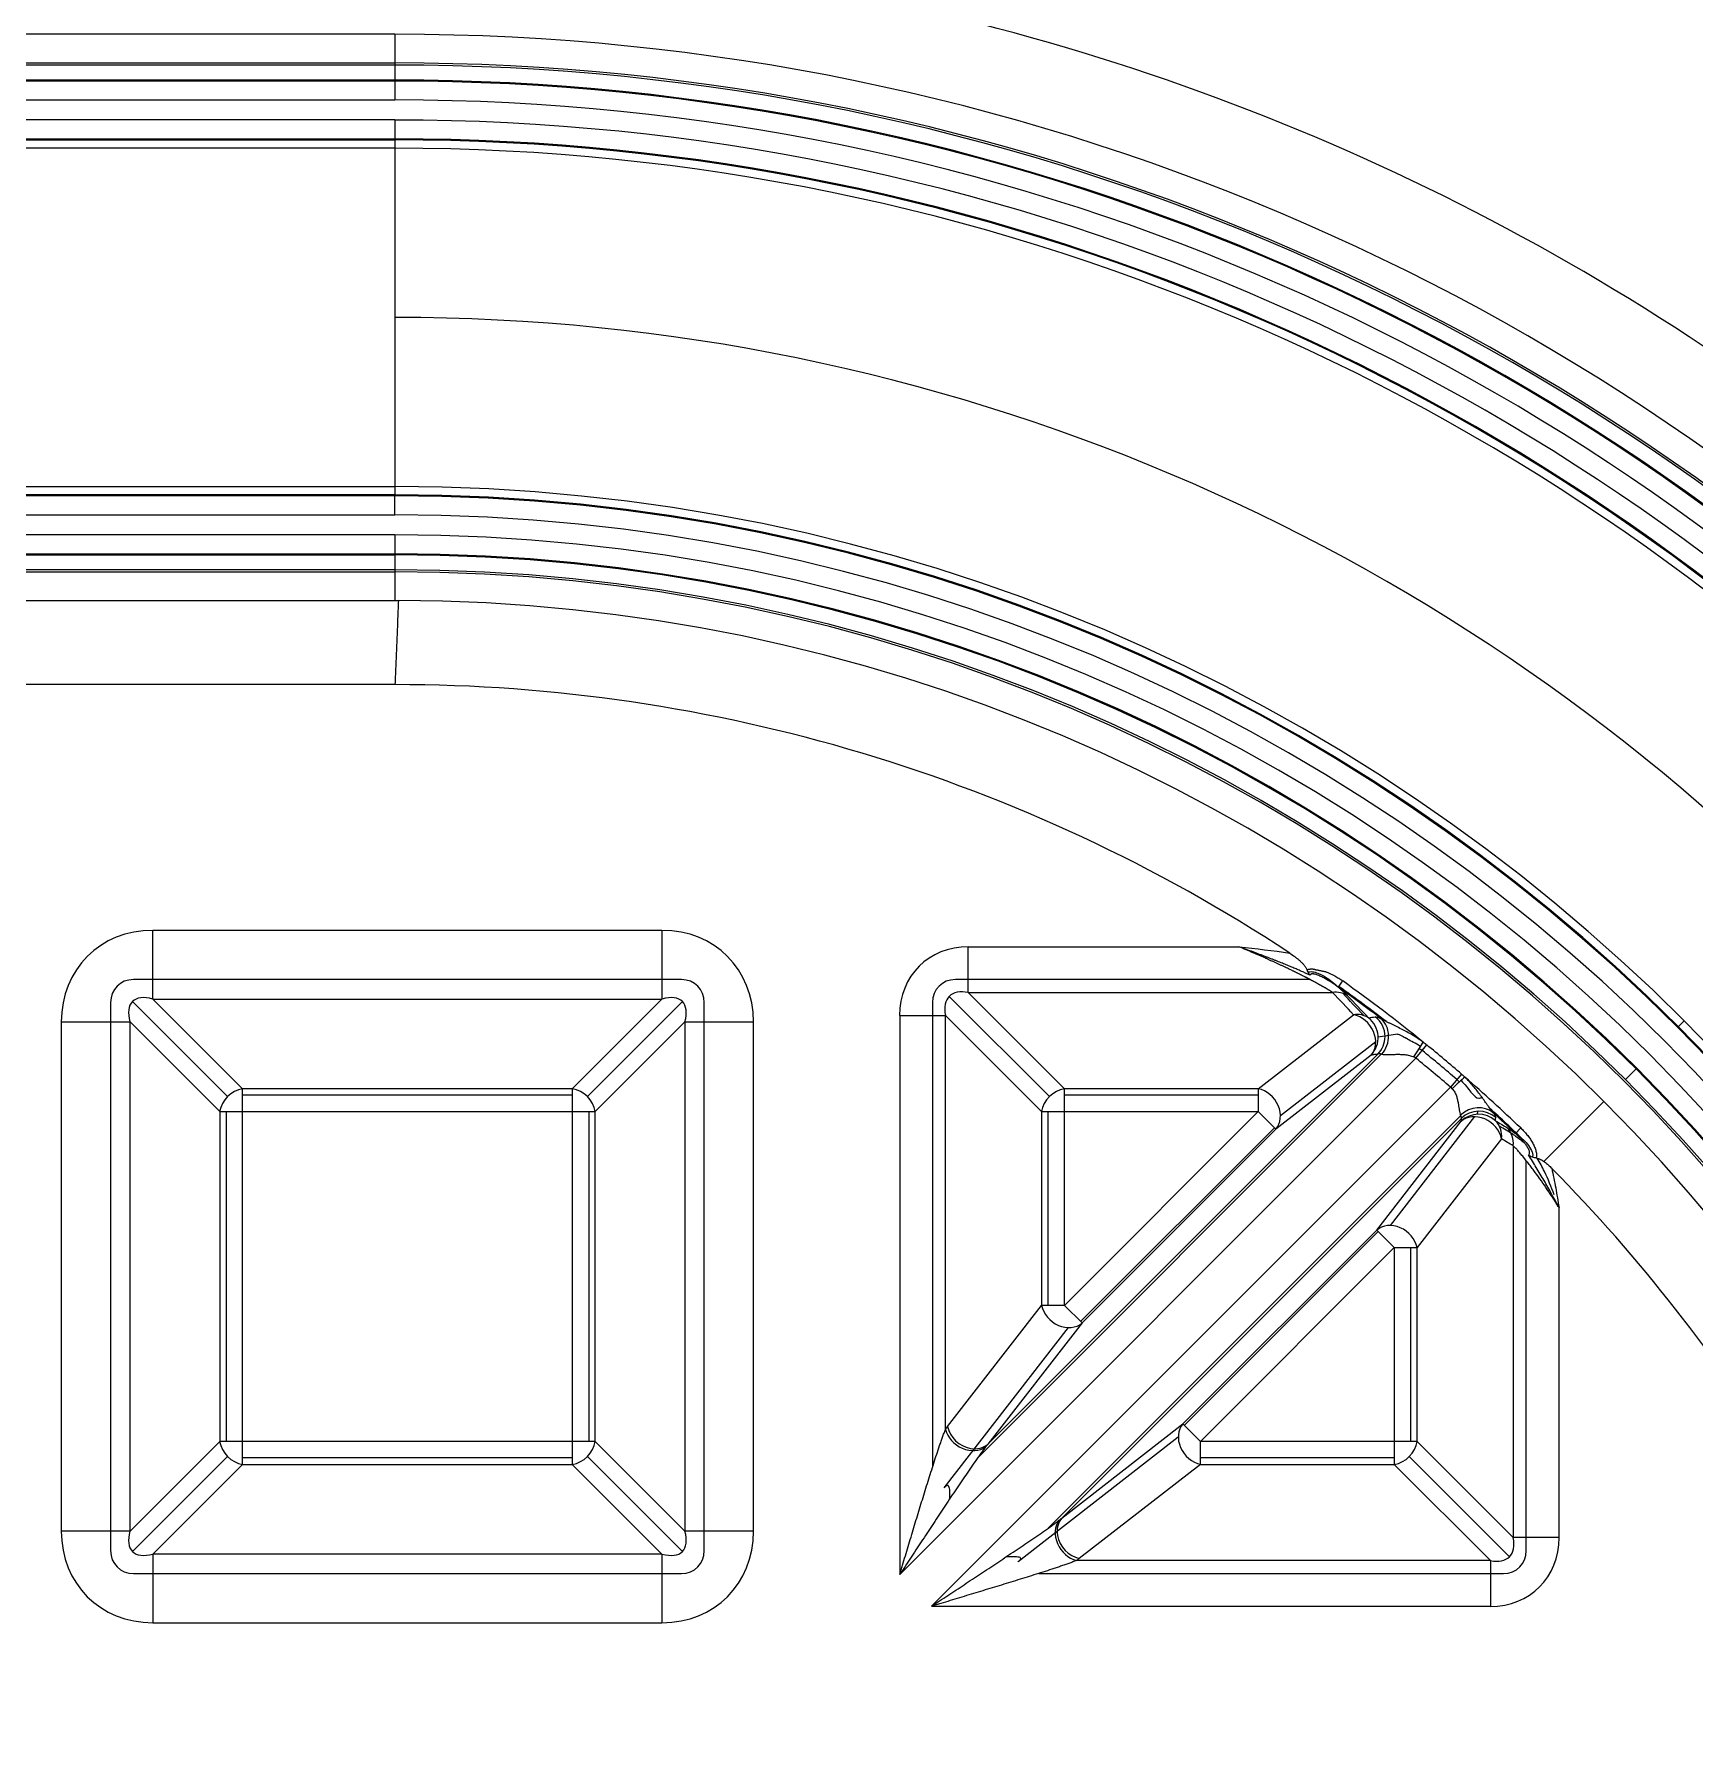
# Model space of a CAD drawing. Header units: millimetres. Extents: x 473 to 1051, y 289 to 609.
# Drawn here: x 640.22 to 673.76, y 474.62 to 509.2 of the extents above; entities that cross this region are included whole.
import ezdxf

# ---------------------------------------------------------------- set-up
doc = ezdxf.new("R2010")
doc.units = ezdxf.units.MM
doc.layers.add('core', color=7, linetype='Continuous', lineweight=20)

msp = doc.modelspace()

# ---------------------------------------------------------------- linework, layer by layer
at = {"layer": 'core', "lineweight": 13}
for p, q in [((647.506, 509.2), (619.338, 509.2)), ((619.338, 508.622), (647.506, 508.622)), ((619.338, 508.58), (647.506, 508.58)), ((647.506, 508.275), (619.338, 508.275)), ((647.506, 508.58), (647.506, 508.275)), ((647.506, 508.275), (647.506, 507.873)), ((647.506, 508.255), (619.338, 508.255)), ((619.338, 507.873), (647.506, 507.873)), ((647.506, 507.47), (619.338, 507.47)), ((647.506, 507.47), (647.506, 507.068)), ((619.338, 507.088), (647.506, 507.088)), ((619.338, 507.068), (647.506, 507.068)), ((647.506, 506.899), (619.338, 506.899)), ((647.506, 507.068), (647.506, 506.899)), ((647.506, 506.899), (647.506, 500.068)), ((619.338, 500.068), (647.506, 500.068)), ((647.506, 500.068), (647.506, 499.899)), ((647.506, 499.899), (619.338, 499.899)), ((647.506, 499.879), (619.338, 499.879)), ((647.506, 499.497), (647.506, 499.899)), ((619.338, 499.497), (647.506, 499.497)), ((647.506, 499.094), (619.338, 499.094)), ((647.506, 499.094), (647.506, 498.692)), ((619.338, 498.712), (647.506, 498.712)), ((619.338, 498.692), (647.506, 498.692)), ((647.506, 498.692), (647.506, 498.387)), ((647.506, 498.387), (619.338, 498.387)), ((619.338, 498.345), (647.506, 498.345)), ((619.338, 497.767), (647.506, 497.767)), ((652.898, 491.107), (642.617, 491.107)), ((642.617, 489.721), (642.617, 491.107)), ((652.898, 491.107), (652.898, 489.721)), ((659.085, 489.852), (659.085, 490.776)), ((659.085, 490.776), (664.551, 490.776)), ((653.291, 490.113), (642.224, 490.113)), ((665.988, 490.113), (658.823, 490.113)), ((641.762, 489.651), (641.762, 478.585)), ((644.124, 487.752), (642.205, 489.67)), ((642.617, 489.721), (652.898, 489.721)), ((642.617, 489.721), (644.428, 487.91)), ((651.087, 487.91), (652.898, 489.721)), ((651.391, 487.752), (653.31, 489.67)), ((653.753, 478.585), (653.753, 489.651)), ((658.361, 489.651), (658.361, 480.267)), ((660.723, 487.752), (658.7, 489.774)), ((659.085, 489.852), (666.443, 489.852)), ((659.085, 489.852), (661.027, 487.91)), ((640.768, 489.259), (640.768, 478.977)), ((640.768, 489.259), (642.155, 489.259)), ((642.155, 478.977), (642.155, 489.259)), ((643.966, 487.448), (642.155, 489.259)), ((653.36, 489.259), (651.549, 487.448)), ((653.36, 489.259), (654.747, 489.259)), ((653.36, 489.259), (653.36, 478.977)), ((654.747, 478.977), (654.747, 489.259)), ((657.699, 489.389), (658.623, 489.389)), ((657.699, 489.389), (657.699, 478.1)), ((658.623, 481.028), (658.623, 489.389)), ((660.565, 487.448), (658.623, 489.389)), ((664.94, 487.91), (666.864, 489.404)), ((673.426, 489.163), (673.545, 489.282)), ((667.753, 489.009), (667.362, 488.952)), ((667.425, 488.609), (659.274, 480.458)), ((667.356, 488.608), (659.481, 480.733)), ((667.219, 488.588), (665.294, 487.093)), ((667.313, 488.858), (665.388, 487.364)), ((668.125, 488.527), (668.344, 488.795)), ((668.125, 488.527), (657.699, 478.1)), ((672.572, 488.309), (672.356, 488.094)), ((651.087, 487.91), (644.428, 487.91)), ((644.428, 487.448), (644.428, 487.91)), ((651.087, 487.91), (651.087, 487.448)), ((658.339, 477.46), (668.822, 487.943)), ((664.94, 487.91), (661.027, 487.91)), ((661.027, 487.448), (661.027, 487.91)), ((664.94, 487.91), (664.94, 487.448)), ((669.048, 488.205), (668.822, 487.943)), ((651.087, 487.779), (644.428, 487.779)), ((664.94, 487.779), (661.027, 487.779)), ((671.918, 487.655), (670.705, 486.443)), ((643.966, 487.448), (644.428, 487.448)), ((643.966, 487.448), (643.966, 480.788)), ((644.097, 487.448), (644.097, 480.788)), ((644.428, 487.448), (651.087, 487.448)), ((644.428, 480.788), (644.428, 487.448)), ((651.087, 487.448), (651.549, 487.448)), ((651.087, 487.448), (651.087, 480.788)), ((651.419, 487.448), (651.419, 480.788)), ((651.549, 480.788), (651.549, 487.448)), ((660.565, 487.448), (660.565, 483.535)), ((660.565, 487.448), (661.027, 487.448)), ((660.696, 483.535), (660.696, 487.448)), ((660.697, 479.035), (669.031, 487.37)), ((660.972, 479.242), (669.042, 487.312)), ((661.027, 487.448), (664.94, 487.448)), ((661.027, 483.535), (661.027, 487.448)), ((661.027, 483.535), (664.94, 487.448)), ((664.94, 487.448), (665.294, 487.093)), ((667.332, 485.055), (669.037, 487.252)), ((669.308, 487.346), (667.602, 485.149)), ((669.366, 487.456), (669.361, 487.395)), ((661.353, 483.209), (665.266, 487.122)), ((661.381, 483.181), (665.294, 487.093)), ((669.854, 486.897), (668.148, 484.701)), ((670.241, 487.118), (670.134, 487.007)), ((670.09, 486.756), (670.09, 478.846)), ((670.352, 478.585), (670.352, 486.459)), ((671.015, 478.846), (671.015, 485.509)), ((667.332, 485.055), (663.419, 481.143)), ((667.36, 485.027), (663.448, 481.114)), ((667.332, 485.055), (667.686, 484.701)), ((667.686, 484.701), (663.774, 480.788)), ((667.686, 484.701), (667.686, 480.788)), ((667.686, 484.701), (668.148, 484.701)), ((668.018, 484.701), (668.018, 480.788)), ((668.148, 480.788), (668.148, 484.701)), ((658.665, 481.088), (660.565, 483.535)), ((661.027, 483.535), (660.565, 483.535)), ((661.381, 483.181), (661.027, 483.535)), ((658.599, 479.852), (661.111, 483.087)), ((661.381, 483.181), (659.481, 480.733)), ((660.972, 479.242), (663.419, 481.143)), ((663.774, 480.788), (663.419, 481.143)), ((642.155, 478.977), (643.966, 480.788)), ((644.428, 480.788), (643.966, 480.788)), ((651.087, 480.788), (644.428, 480.788)), ((644.428, 480.326), (644.428, 480.788)), ((651.087, 480.788), (651.087, 480.326)), ((651.549, 480.788), (651.087, 480.788)), ((651.549, 480.788), (653.36, 478.977)), ((663.325, 480.872), (660.091, 478.361)), ((667.686, 480.788), (663.774, 480.788)), ((663.774, 480.326), (663.774, 480.788)), ((667.686, 480.788), (667.686, 480.326)), ((668.148, 480.788), (667.686, 480.788)), ((668.148, 480.788), (670.09, 478.846)), ((644.124, 480.484), (642.205, 478.566)), ((644.428, 480.326), (642.617, 478.515)), ((651.087, 480.457), (644.428, 480.457)), ((644.428, 480.326), (651.087, 480.326)), ((652.898, 478.515), (651.087, 480.326)), ((651.391, 480.484), (653.31, 478.566)), ((663.774, 480.326), (661.326, 478.426)), ((667.686, 480.457), (663.774, 480.457)), ((663.774, 480.326), (667.686, 480.326)), ((669.628, 478.384), (667.686, 480.326)), ((667.99, 480.484), (670.013, 478.462)), ((642.155, 478.977), (640.768, 478.977)), ((654.747, 478.977), (653.36, 478.977)), ((671.015, 478.846), (670.09, 478.846)), ((642.617, 478.515), (642.617, 477.129)), ((652.898, 478.515), (642.617, 478.515)), ((652.898, 478.515), (652.898, 477.129)), ((669.628, 478.384), (661.266, 478.384)), ((669.628, 478.384), (669.628, 477.46)), ((642.224, 478.123), (653.291, 478.123)), ((660.506, 478.123), (669.89, 478.123)), ((658.339, 477.46), (669.628, 477.46)), ((642.617, 477.129), (652.898, 477.129))]:
    msp.add_line(p, q, dxfattribs=at)
at = {"layer": 'core', "lineweight": 18}
msp.add_line((647.506, 496.069), (636.639, 496.069), dxfattribs=at)
for centre, radius, start, end in [((633.422, 459.219), 100.547, 306.63636, 233.36541), ((633.422, 459.219), 99.038, 307.10125, 78.9399), ((633.422, 459.219), 98.958, 307.11669, 78.9275), ((633.422, 453.183), 81.732, 15.12421, 74.87579), ((647.506, 463.243), 47.654, 55.0062, 82.5378), ((647.506, 463.243), 43.824, 0, 90), ((647.506, 463.243), 35.448, 360, 90), ((647.506, 463.243), 32.826, 56.601, 89.9996), ((647.506, 463.243), 32.826, 18.2428, 44.6262)]:
    msp.add_arc(centre, radius, start, end, dxfattribs=at)
at = {"layer": 'core', "lineweight": 13}
for centre, radius, start, end in [((633.422, 459.219), 100.107, 306.80958, 233.19042), ((633.422, 459.219), 99.239, 307.05866, 79.0173), ((633.422, 459.219), 99.048, 307.09926, 78.94197), ((633.422, 453.183), 82.176, 15.12421, 68.56259), ((647.506, 463.243), 45.957, 0, 90), ((647.506, 463.243), 45.378, 360, 90), ((647.506, 463.243), 45.336, 360, 90), ((647.506, 463.243), 45.032, 0, 90), ((647.506, 463.243), 45.012, 0, 90), ((647.506, 463.243), 44.63, 0, 90), ((647.506, 463.243), 44.226, 0, 90), ((647.506, 463.243), 43.844, 0, 90), ((647.506, 463.243), 43.656, 0, 90), ((647.506, 463.243), 40.24, 0, 90), ((647.506, 463.243), 36.824, 360, 90), ((647.506, 463.243), 36.656, 0, 90), ((647.506, 463.243), 36.636, 0, 90), ((647.506, 463.243), 36.254, 0, 90), ((647.506, 463.243), 35.85, 0, 90), ((647.506, 463.243), 35.468, 0, 90), ((647.506, 463.243), 35.144, 360, 90), ((647.506, 463.243), 35.102, 360, 90), ((647.506, 463.243), 34.523, 360, 89.8839), ((647.506, 463.243), 32.814, 52.6402, 54.5032), ((647.506, 463.243), 32.833, 52.4225, 54.5061), ((647.506, 463.243), 32.968, 50.9601, 54.5093), ((647.506, 463.243), 32.826, 49.2054, 50.8023), ((647.506, 463.243), 32.971, 49.2054, 50.8023), ((647.506, 463.243), 32.625, 49.2054, 50.8023), ((647.506, 463.243), 32.968, 46.4017, 49.0492), ((647.506, 463.243), 32.833, 46.0503, 47.6773), ((647.506, 463.243), 32.814, 46.4017, 47.4737)]:
    msp.add_arc(centre, radius, start, end, dxfattribs=at)
for centre, major_axis, ratio, start_param, end_param in [((642.958, 488.917), (-1.665, 1.665), 0.854588, 5.576034, 6.990337), ((652.557, 488.917), (-1.665, -1.665), 0.854588, 2.434441, 3.848744), ((659.341, 489.134), (1.249, -1.249), 0.854588, 2.434441, 3.848744), ((642.31, 489.566), (-0.416, 0.416), 0.854588, 5.576034, 6.990337), ((653.205, 489.566), (-0.416, -0.416), 0.854588, 2.434441, 3.848744), ((658.909, 489.566), (0.416, -0.416), 0.854588, 2.434441, 3.848744), ((642.958, 488.917), (-0.753, 0.753), 0.472398, 5.576034, 6.990337), ((652.557, 488.917), (0.753, 0.753), 0.472398, 5.576034, 6.990337), ((659.341, 489.134), (-0.641, 0.641), 0.555158, 5.576034, 6.990337), ((647.506, 470.441), (0, 27.535), 0.969623, 5.472067, 5.494721), ((647.506, 470.076), (0, 27.931), 0.969623, 5.475815, 5.498365), ((666.864, 488.942), (0.37, 0.341), 0.86347, 0.208746, 0.898963), ((666.864, 488.942), (-0.308, 0.397), 0.818985, 3.294071, 5.524455), ((666.864, 488.942), (0.075, -0.497), 0.989331, 0.641303, 2.341404), ((667.002, 488.963), (-0.074, 0.498), 0.989367, 4.565978, 5.481266), ((667.114, 488.927), (0.216, 0.454), 0.891248, 4.405713, 6.05061), ((667.002, 488.963), (-0.074, 0.498), 0.989367, 3.78415, 4.565978), ((668.053, 488.581), (0.283, 0.416), 0.079, 4.697391, 5.468297), ((644.428, 487.448), (0.356, 0.356), 0.854588, 0.863645, 2.277948), ((651.087, 487.448), (0.356, -0.356), 0.854588, 0.863645, 2.277948), ((661.027, 487.448), (0.356, 0.356), 0.854588, 0.863645, 2.277948), ((664.94, 487.448), (-0.308, 0.397), 0.818985, 3.294071, 5.524455), ((668.886, 487.882), (0.361, 0.351), 0.080394, 0.815007, 1.571956), ((669.348, 487.057), (0.412, 0.289), 0.899097, 0.241116, 1.727915), ((669.392, 486.897), (-0.502, 0.038), 0.991113, 4.045541, 5.568766), ((669.392, 486.897), (-0.397, 0.308), 0.818985, 3.900323, 6.130707), ((669.396, 486.958), (0.502, -0.038), 0.991122, 0.904639, 2.426702), ((669.392, 486.897), (-0.256, -0.433), 0.894665, 2.057871, 2.905422), ((654.594, 463.243), (-28.978, 0), 0.969622, 4.148221, 4.159699), ((654.959, 463.243), (28.583, 0.003), 0.969626, 1.012839, 1.022561), ((669.628, 486.756), (-0.26, -0.43), 0.893636, 2.066442, 2.906523), ((667.686, 484.701), (0.397, -0.308), 0.818985, 0.758731, 2.989114), ((661.027, 483.535), (-0.397, 0.308), 0.818985, 0.758731, 2.989114), ((658.706, 479.57), (0.15, 1.635), 0.276021, 0.4075, 0.495842), ((659.085, 481.028), (0.425, -0.269), 0.779001, 3.822655, 6.000818), ((659.127, 481.088), (0.397, -0.308), 0.818985, 3.900323, 5.278776), ((663.774, 480.788), (-0.308, 0.397), 0.818985, 0.152478, 2.382862), ((644.428, 480.788), (-0.356, 0.356), 0.854588, 0.863645, 2.277948), ((651.087, 480.788), (-0.356, -0.356), 0.854588, 0.863645, 2.277948), ((659.127, 481.088), (0.397, -0.308), 0.818985, 5.278776, 6.130707), ((659.168, 479.57), (0.53, 1.295), 0.207415, 0.546532, 0.634874), ((667.686, 480.788), (-0.356, -0.356), 0.854588, 0.863645, 2.277948), ((658.621, 479.023), (0.082, 0.892), 0.276021, 0.336769, 0.402536), ((661.326, 478.888), (0.308, -0.397), 0.818985, 3.294071, 4.146002), ((659.809, 478.929), (1.295, 0.53), 0.207415, 5.648311, 5.736653), ((642.958, 479.319), (-1.665, -1.665), 0.854588, 5.576034, 6.990337), ((642.958, 479.319), (0.753, 0.753), 0.472398, 2.434441, 3.848744), ((652.557, 479.319), (-1.665, 1.665), 0.854588, 2.434441, 3.848744), ((652.557, 479.319), (-0.753, 0.753), 0.472398, 2.434441, 3.848744), ((661.266, 478.846), (0.269, -0.425), 0.779001, 3.42396, 5.602123), ((661.326, 478.888), (0.308, -0.397), 0.818985, 4.146002, 5.524455), ((642.31, 478.67), (-0.416, -0.416), 0.854588, 5.576034, 6.990337), ((653.205, 478.67), (-0.416, 0.416), 0.854588, 2.434441, 3.848744), ((669.372, 479.102), (-1.249, 1.249), 0.854588, 2.434441, 3.848744), ((669.372, 479.102), (-0.641, 0.641), 0.555158, 2.434441, 3.848744), ((669.804, 478.67), (-0.416, 0.416), 0.854588, 2.434441, 3.848744), ((659.261, 478.382), (0.892, 0.082), 0.276021, 5.88065, 5.943069), ((659.809, 478.467), (1.635, 0.15), 0.276021, 5.787343, 5.875685)]:
    msp.add_ellipse(centre, major_axis=major_axis, ratio=ratio, start_param=start_param, end_param=end_param, dxfattribs=at)
at = {"layer": 'core', "lineweight": 18}
for points in [[(666.379, 531.908), (672.596, 529.29), (684.401, 522.567), (699.227, 508.585), (710.332, 491.5), (714.84, 478.684), (716.305, 472.101)], [(664.551, 490.775), (664.894, 490.736), (665.234, 490.7), (665.576, 490.648)]]:
    msp.add_open_spline(points, degree=3, dxfattribs=at)
at = {"layer": 'core', "lineweight": 13}
for points, knots in [([(715.873, 472.008), (715.468, 473.826), (715.014, 475.585), (714.024, 478.984), (713.488, 480.623), (712.354, 483.78), (711.756, 485.299), (710.825, 487.486), (710.508, 488.2), (710.027, 489.248), (709.785, 489.767), (709.499, 490.362), (709.356, 490.657), (709.284, 490.804), (709.248, 490.878), (709.23, 490.914), (709.221, 490.933), (709.216, 490.942), (709.214, 490.947), (709.213, 490.949), (709.212, 490.95), (709.212, 490.95), (709.212, 490.951), (709.212, 490.951), (708.427, 492.547), (707.602, 494.095), (705.886, 497.095), (704.995, 498.546), (703.156, 501.352), (702.209, 502.707), (700.754, 504.666), (700.264, 505.307), (699.52, 506.251), (699.147, 506.718), (698.708, 507.255), (698.488, 507.522), (698.377, 507.655), (698.322, 507.721), (698.295, 507.754), (698.281, 507.771), (698.274, 507.779), (698.27, 507.783), (698.269, 507.785), (698.268, 507.786), (698.267, 507.787), (698.267, 507.787), (697.128, 509.152), (695.954, 510.471), (693.543, 513.016), (692.307, 514.242), (689.781, 516.599), (688.49, 517.73), (685.864, 519.897), (684.527, 520.933), (681.816, 522.909), (680.441, 523.849), (677.66, 525.634), (676.254, 526.479), (673.417, 528.075), (671.987, 528.826), (669.109, 530.234), (667.661, 530.892), (666.208, 531.504)], [0, 0, 0, 0, 0.0625, 0.0625, 0.125, 0.125, 0.1875, 0.1875, 0.21875, 0.21875, 0.234375, 0.242188, 0.246094, 0.248047, 0.249023, 0.249512, 0.249756, 0.249878, 0.249939, 0.249969, 0.249985, 0.249992, 0.249992, 0.25, 0.25, 0.3125, 0.3125, 0.375, 0.375, 0.4375, 0.4375, 0.46875, 0.46875, 0.484375, 0.492188, 0.496094, 0.498047, 0.499023, 0.499512, 0.499756, 0.499878, 0.499939, 0.499969, 0.499985, 0.499985, 0.5, 0.5, 0.5625, 0.5625, 0.625, 0.625, 0.6875, 0.6875, 0.75, 0.75, 0.8125, 0.8125, 0.875, 0.875, 0.9375, 0.9375, 1, 1, 1, 1]), ([(647.506, 509.2), (647.506, 509.109), (647.506, 509.025), (647.506, 508.878), (647.506, 508.814), (647.506, 508.708), (647.506, 508.666), (647.506, 508.605), (647.506, 508.586), (647.506, 508.58)], [0, 0, 0, 0, 0.25, 0.25, 0.5, 0.5, 0.75, 0.75, 1, 1, 1, 1]), ([(647.506, 498.387), (647.506, 498.38), (647.506, 498.362), (647.506, 498.301), (647.506, 498.259), (647.506, 498.153), (647.506, 498.089), (647.506, 497.942), (647.506, 497.858), (647.506, 497.767)], [0, 0, 0, 0, 0.25, 0.25, 0.5, 0.5, 0.75, 0.75, 1, 1, 1, 1]), ([(647.576, 497.767), (647.57, 497.625), (647.558, 497.342), (647.541, 496.917), (647.523, 496.493), (647.512, 496.21), (647.506, 496.069)], [0, 0, 0, 0, 0.250958, 0.5, 0.750968, 1, 1, 1, 1]), ([(665.946, 490.258), (665.957, 490.265), (665.969, 490.27), (666.015, 490.278), (666.052, 490.272), (666.159, 490.241), (666.229, 490.205), (666.391, 490.107), (666.48, 490.038), (666.56, 489.961)], [0, 0, 0, 0, 0.068218, 0.068218, 0.226069, 0.226069, 0.541773, 0.541773, 1, 1, 1, 1]), ([(666.56, 489.958), (666.538, 489.975), (666.516, 489.991), (666.471, 490.022), (666.448, 490.038), (666.379, 490.083), (666.331, 490.112), (666.257, 490.152), (666.231, 490.165), (666.193, 490.183), (666.18, 490.188), (666.153, 490.199), (666.14, 490.205), (666.113, 490.214), (666.1, 490.218), (666.08, 490.223), (666.073, 490.225), (666.059, 490.227), (666.052, 490.228), (666.039, 490.229), (666.032, 490.229), (666.023, 490.228), (666.019, 490.227), (666.014, 490.226), (666.011, 490.225), (666.006, 490.223), (666.003, 490.221), (665.999, 490.218), (665.997, 490.216), (665.994, 490.213), (665.992, 490.21), (665.99, 490.206), (665.989, 490.204), (665.988, 490.202)], [0, 0, 0, 0, 0.125, 0.125, 0.25, 0.25, 0.5, 0.5, 0.625, 0.625, 0.6875, 0.6875, 0.75, 0.75, 0.8125, 0.8125, 0.84375, 0.84375, 0.875, 0.875, 0.90625, 0.90625, 0.921875, 0.921875, 0.9375, 0.9375, 0.953125, 0.953125, 0.96875, 0.96875, 0.984375, 0.984375, 1, 1, 1, 1]), ([(666.315, 490.27), (666.373, 490.246), (666.43, 490.218), (666.512, 490.172), (666.539, 490.156), (666.593, 490.122), (666.62, 490.104), (666.646, 490.086)], [0, 0, 0, 0, 0.5, 0.5, 0.75, 0.75, 1, 1, 1, 1]), ([(666.736, 489.795), (666.695, 489.821), (666.648, 489.839), (666.549, 489.859), (666.496, 489.86), (666.443, 489.852)], [0, 0, 0, 0, 0.5, 0.5, 1, 1, 1, 1]), ([(667.304, 489.361), (667.314, 489.363), (667.328, 489.36), (667.367, 489.348), (667.39, 489.338), (667.418, 489.325)], [0, 0, 0, 0, 0.5, 0.5, 1, 1, 1, 1]), ([(668.271, 488.85), (668.236, 488.876), (668.2, 488.901), (668.128, 488.948), (668.091, 488.971), (668.017, 489.015), (667.98, 489.036), (667.905, 489.077), (667.867, 489.096), (667.793, 489.134), (667.755, 489.153), (667.682, 489.189), (667.646, 489.207), (667.593, 489.233), (667.575, 489.241), (667.541, 489.258), (667.524, 489.267), (667.492, 489.284), (667.476, 489.292), (667.446, 489.309), (667.431, 489.317), (667.418, 489.325)], [0, 0, 0, 0, 0.125, 0.125, 0.25, 0.25, 0.375, 0.375, 0.5, 0.5, 0.625, 0.625, 0.75, 0.75, 0.8125, 0.8125, 0.875, 0.875, 0.9375, 0.9375, 1, 1, 1, 1]), ([(667.753, 489.009), (667.762, 489.017), (667.797, 489.005), (667.875, 488.961), (667.9, 488.946), (667.928, 488.929)], [0, 0, 0, 0, 0.720246, 0.720246, 1, 1, 1, 1]), ([(668.216, 488.759), (668.202, 488.768), (668.188, 488.778), (668.085, 488.843), (667.994, 488.886), (667.928, 488.929)], [0, 0, 0, 0, 0.137406, 0.137406, 1, 1, 1, 1]), ([(667.356, 488.608), (667.333, 488.605), (667.31, 488.602), (667.265, 488.595), (667.242, 488.591), (667.219, 488.588)], [0, 0, 0, 0, 0.5, 0.5, 1, 1, 1, 1]), ([(667.435, 488.607), (667.417, 488.611), (667.401, 488.613), (667.375, 488.613), (667.364, 488.612), (667.356, 488.608)], [0, 0, 0, 0, 0.5, 0.5, 1, 1, 1, 1]), ([(667.435, 488.607), (667.451, 488.603), (667.47, 488.602), (667.502, 488.601), (667.514, 488.6), (667.537, 488.6), (667.549, 488.601), (667.587, 488.601), (667.613, 488.602), (667.667, 488.604), (667.695, 488.604), (667.753, 488.605), (667.782, 488.605), (667.841, 488.603), (667.871, 488.602), (667.916, 488.597), (667.932, 488.595), (667.962, 488.59), (667.978, 488.587), (668.023, 488.576), (668.053, 488.566), (668.082, 488.552)], [0, 0, 0, 0, 0.125, 0.125, 0.1875, 0.1875, 0.25, 0.25, 0.375, 0.375, 0.5, 0.5, 0.625, 0.625, 0.75, 0.75, 0.8125, 0.8125, 0.875, 0.875, 1, 1, 1, 1]), ([(668.858, 487.91), (668.878, 487.889), (668.894, 487.866), (668.914, 487.83), (668.92, 487.817), (668.932, 487.792), (668.937, 487.779), (668.95, 487.74), (668.957, 487.715), (668.969, 487.664), (668.974, 487.639), (668.982, 487.59), (668.986, 487.566), (668.993, 487.52), (668.996, 487.498), (669.002, 487.468), (669.004, 487.458), (669.008, 487.439), (669.01, 487.43), (669.016, 487.404), (669.021, 487.39), (669.027, 487.378)], [0, 0, 0, 0, 0.125, 0.125, 0.1875, 0.1875, 0.25, 0.25, 0.375, 0.375, 0.5, 0.5, 0.625, 0.625, 0.75, 0.75, 0.8125, 0.8125, 0.875, 0.875, 1, 1, 1, 1]), ([(668.953, 488.094), (668.966, 488.083), (668.979, 488.071), (668.996, 488.055), (669, 488.051), (669.004, 488.047)], [0, 0, 0, 0, 0.757483, 0.757483, 1, 1, 1, 1]), ([(669.035, 488.075), (669.116, 487.998), (669.18, 487.912), (669.294, 487.771), (669.343, 487.721), (669.416, 487.718), (669.437, 487.725), (669.458, 487.737)], [0, 0, 0, 0, 0.41352, 0.41352, 0.83829, 0.83829, 1, 1, 1, 1]), ([(669.686, 487.426), (669.676, 487.437), (669.667, 487.449), (669.647, 487.474), (669.637, 487.487), (669.617, 487.514), (669.606, 487.528), (669.586, 487.557), (669.575, 487.572), (669.543, 487.616), (669.522, 487.647), (669.477, 487.71), (669.455, 487.742), (669.384, 487.838), (669.335, 487.901), (669.256, 487.995), (669.229, 488.026), (669.173, 488.085), (669.143, 488.115), (669.113, 488.143)], [0, 0, 0, 0, 0.0625, 0.0625, 0.125, 0.125, 0.1875, 0.1875, 0.25, 0.25, 0.375, 0.375, 0.5, 0.5, 0.75, 0.75, 0.875, 0.875, 1, 1, 1, 1]), ([(669.042, 487.312), (669.044, 487.319), (669.044, 487.328), (669.039, 487.35), (669.034, 487.363), (669.027, 487.378)], [0, 0, 0, 0, 0.5, 0.5, 1, 1, 1, 1]), ([(669.042, 487.312), (669.041, 487.302), (669.04, 487.292), (669.039, 487.272), (669.038, 487.262), (669.037, 487.252)], [0, 0, 0, 0, 0.500002, 0.500002, 1, 1, 1, 1]), ([(669.686, 487.426), (669.703, 487.402), (669.716, 487.381), (669.732, 487.347), (669.736, 487.335), (669.736, 487.326)], [0, 0, 0, 0, 0.5, 0.5, 1, 1, 1, 1]), ([(669.971, 487.12), (669.994, 487.106), (670.019, 487.09), (670.074, 487.052), (670.103, 487.03), (670.134, 487.007)], [0, 0, 0, 0, 0.5, 0.5, 1, 1, 1, 1]), ([(670.089, 486.987), (670.104, 486.978), (670.12, 486.967), (670.188, 486.92), (670.248, 486.874), (670.313, 486.819)], [0, 0, 0, 0, 0.265146, 0.265146, 1, 1, 1, 1]), ([(670.396, 486.572), (670.4, 486.574), (670.403, 486.576), (670.409, 486.581), (670.411, 486.585), (670.416, 486.592), (670.417, 486.596), (670.42, 486.605), (670.42, 486.61), (670.42, 486.62), (670.42, 486.625), (670.418, 486.636), (670.417, 486.642), (670.412, 486.659), (670.408, 486.67), (670.398, 486.692), (670.392, 486.702), (670.381, 486.723), (670.374, 486.734), (670.355, 486.764), (670.341, 486.784), (670.312, 486.822), (670.297, 486.84), (670.266, 486.876), (670.25, 486.893), (670.202, 486.944), (670.169, 486.976), (670.134, 487.007)], [0, 0, 0, 0, 0.03125, 0.03125, 0.0625, 0.0625, 0.09375, 0.09375, 0.125, 0.125, 0.15625, 0.15625, 0.1875, 0.1875, 0.25, 0.25, 0.3125, 0.3125, 0.375, 0.375, 0.5, 0.5, 0.625, 0.625, 0.75, 0.75, 1, 1, 1, 1]), ([(670.241, 487.118), (670.263, 487.097), (670.285, 487.075), (670.328, 487.029), (670.348, 487.006), (670.387, 486.958), (670.405, 486.934), (670.44, 486.884), (670.456, 486.859), (670.479, 486.82), (670.486, 486.807), (670.5, 486.78), (670.507, 486.766), (670.519, 486.739), (670.525, 486.726), (670.535, 486.699), (670.544, 486.671), (670.551, 486.644), (670.556, 486.617), (670.558, 486.604), (670.561, 486.564), (670.56, 486.538), (670.555, 486.514)], [0, 0, 0, 0, 0.125, 0.125, 0.25, 0.25, 0.375, 0.375, 0.5, 0.5, 0.5625, 0.5625, 0.625, 0.625, 0.6875, 0.6875, 0.75, 0.8125, 0.8125, 0.875, 0.875, 1, 1, 1, 1]), ([(670.293, 486.882), (670.331, 486.845), (670.367, 486.806), (670.429, 486.722), (670.457, 486.677), (670.48, 486.608), (670.484, 486.584), (670.482, 486.553), (670.48, 486.544), (670.477, 486.535)], [0, 0, 0, 0, 0.366586, 0.366586, 0.733172, 0.733172, 0.916465, 0.916465, 1, 1, 1, 1]), ([(671.015, 485.509), (670.976, 485.571), (670.937, 485.632), (670.858, 485.753), (670.818, 485.813), (670.738, 485.931), (670.698, 485.989), (670.617, 486.105), (670.577, 486.161), (670.515, 486.245), (670.495, 486.273), (670.454, 486.327), (670.434, 486.354), (670.374, 486.432), (670.334, 486.482), (670.276, 486.553), (670.257, 486.576), (670.22, 486.62), (670.202, 486.64), (670.167, 486.679), (670.151, 486.696), (670.119, 486.729), (670.104, 486.743), (670.09, 486.756)], [0, 0, 0, 0, 0.125, 0.125, 0.25, 0.25, 0.375, 0.375, 0.5, 0.5, 0.5625, 0.5625, 0.625, 0.625, 0.75, 0.75, 0.8125, 0.8125, 0.875, 0.875, 0.9375, 0.9375, 1, 1, 1, 1]), ([(671.015, 485.509), (671.009, 485.521), (671.002, 485.532), (670.99, 485.555), (670.972, 485.59), (670.953, 485.624), (670.916, 485.693), (670.891, 485.738), (670.815, 485.875), (670.764, 485.965), (670.661, 486.143), (670.608, 486.231), (670.503, 486.404), (670.45, 486.489), (670.396, 486.572)], [0, 0, 0, 0, 0.03125, 0.03125, 0.0625, 0.125, 0.125, 0.25, 0.25, 0.5, 0.5, 0.75, 0.75, 1, 1, 1, 1]), ([(670.918, 485.768), (670.857, 485.927), (670.793, 486.084), (670.676, 486.33), (670.628, 486.421), (670.576, 486.509)], [0, 0, 0, 0, 0.62372, 0.62372, 1, 1, 1, 1]), ([(670.868, 486.303), (670.897, 486.172), (670.923, 486.039), (670.971, 485.775), (670.993, 485.642), (671.015, 485.509)], [0, 0, 0, 0, 0.5, 0.5, 1, 1, 1, 1]), ([(657.699, 478.1), (657.7, 478.105), (657.701, 478.109), (657.703, 478.116), (657.707, 478.128), (657.715, 478.156), (657.732, 478.211), (657.766, 478.322), (657.794, 478.417), (657.851, 478.607), (657.889, 478.733), (657.966, 478.985), (658.004, 479.111), (658.08, 479.362), (658.119, 479.488), (658.176, 479.675), (658.196, 479.738), (658.234, 479.862), (658.253, 479.924), (658.292, 480.047), (658.311, 480.108), (658.35, 480.23), (658.369, 480.291), (658.408, 480.411), (658.427, 480.471), (658.466, 480.589), (658.485, 480.648), (658.515, 480.735), (658.525, 480.763), (658.544, 480.82), (658.554, 480.848), (658.574, 480.902), (658.584, 480.929), (658.599, 480.967), (658.603, 480.98), (658.613, 481.004), (658.618, 481.016), (658.623, 481.028)], [0, 0, 0, 0, 0.003906, 0.003906, 0.007812, 0.015625, 0.03125, 0.0625, 0.125, 0.125, 0.25, 0.25, 0.375, 0.375, 0.5, 0.5, 0.5625, 0.5625, 0.625, 0.625, 0.6875, 0.6875, 0.75, 0.75, 0.8125, 0.8125, 0.875, 0.875, 0.90625, 0.90625, 0.9375, 0.9375, 0.96875, 0.96875, 0.984375, 0.984375, 1, 1, 1, 1]), ([(659.435, 480.678), (659.427, 480.667), (659.418, 480.656), (659.401, 480.633), (659.392, 480.621), (659.366, 480.586), (659.348, 480.562), (659.313, 480.512), (659.295, 480.487), (659.259, 480.437), (659.241, 480.411), (659.187, 480.334), (659.151, 480.282), (659.079, 480.177), (659.043, 480.124), (658.935, 479.965), (658.862, 479.857), (658.753, 479.695), (658.717, 479.64), (658.644, 479.531), (658.608, 479.477), (658.499, 479.312), (658.426, 479.203), (658.281, 478.983), (658.208, 478.873), (658.063, 478.653), (657.99, 478.542), (657.881, 478.377), (657.826, 478.294), (657.762, 478.197), (657.731, 478.149), (657.717, 478.128), (657.708, 478.114), (657.703, 478.107), (657.699, 478.1)], [0, 0, 0, 0, 0.015625, 0.015625, 0.03125, 0.03125, 0.0625, 0.0625, 0.09375, 0.09375, 0.125, 0.125, 0.1875, 0.1875, 0.25, 0.25, 0.375, 0.375, 0.4375, 0.4375, 0.5, 0.5, 0.625, 0.625, 0.75, 0.75, 0.875, 0.875, 0.9375, 0.96875, 0.984375, 0.992188, 0.992188, 1, 1, 1, 1]), ([(658.616, 479.872), (658.636, 479.892), (658.654, 479.905), (658.684, 479.9), (658.694, 479.877), (658.704, 479.809), (658.705, 479.765), (658.704, 479.684), (658.703, 479.651), (658.702, 479.617)], [0, 0, 0, 0, 0.249413, 0.249413, 0.532742, 0.532742, 0.816071, 0.816071, 1, 1, 1, 1]), ([(658.339, 477.46), (658.353, 477.469), (658.367, 477.478), (658.394, 477.496), (658.436, 477.524), (658.533, 477.587), (658.615, 477.642), (658.781, 477.751), (658.891, 477.824), (659.112, 477.969), (659.222, 478.042), (659.441, 478.187), (659.551, 478.26), (659.715, 478.369), (659.77, 478.406), (659.879, 478.478), (659.933, 478.515), (660.096, 478.624), (660.203, 478.696), (660.363, 478.805), (660.416, 478.841), (660.495, 478.895), (660.521, 478.913), (660.573, 478.949), (660.599, 478.967), (660.677, 479.021), (660.727, 479.057), (660.801, 479.11), (660.825, 479.127), (660.872, 479.162), (660.895, 479.18), (660.916, 479.197)], [0, 0, 0, 0, 0.015625, 0.015625, 0.03125, 0.0625, 0.125, 0.125, 0.25, 0.25, 0.375, 0.375, 0.5, 0.5, 0.5625, 0.5625, 0.625, 0.625, 0.75, 0.75, 0.8125, 0.8125, 0.84375, 0.84375, 0.875, 0.875, 0.9375, 0.9375, 0.96875, 0.96875, 1, 1, 1, 1]), ([(661.266, 478.384), (661.255, 478.379), (661.243, 478.375), (661.219, 478.365), (661.206, 478.36), (661.168, 478.345), (661.141, 478.335), (661.088, 478.316), (661.06, 478.306), (661.004, 478.287), (660.975, 478.277), (660.918, 478.257), (660.888, 478.247), (660.83, 478.228), (660.8, 478.218), (660.711, 478.189), (660.651, 478.169), (660.53, 478.13), (660.47, 478.111), (660.347, 478.073), (660.286, 478.053), (660.163, 478.015), (660.101, 477.996), (659.976, 477.957), (659.914, 477.938), (659.726, 477.88), (659.601, 477.842), (659.349, 477.765), (659.224, 477.727), (658.972, 477.651), (658.845, 477.613), (658.656, 477.555), (658.561, 477.527), (658.45, 477.493), (658.403, 477.479), (658.371, 477.47), (658.355, 477.465), (658.339, 477.46)], [0, 0, 0, 0, 0.015625, 0.015625, 0.03125, 0.03125, 0.0625, 0.0625, 0.09375, 0.09375, 0.125, 0.125, 0.15625, 0.15625, 0.1875, 0.1875, 0.25, 0.25, 0.3125, 0.3125, 0.375, 0.375, 0.4375, 0.4375, 0.5, 0.5, 0.625, 0.625, 0.75, 0.75, 0.875, 0.875, 0.9375, 0.96875, 0.984375, 0.984375, 1, 1, 1, 1]), ([(659.856, 478.463), (659.89, 478.464), (659.923, 478.465), (660.004, 478.466), (660.048, 478.466), (660.116, 478.455), (660.138, 478.446), (660.143, 478.416), (660.131, 478.397), (660.109, 478.377)], [0, 0, 0, 0, 0.183319, 0.183319, 0.465585, 0.465585, 0.747852, 0.747852, 1, 1, 1, 1])]:
    msp.add_open_spline(points, degree=3, knots=knots, dxfattribs=at)
for points in [[(647.506, 497.767), (647.529, 497.767), (647.553, 497.766), (647.576, 497.766)], [(666.736, 489.795), (666.882, 489.644), (667.025, 489.493), (667.165, 489.342)], [(667.165, 489.342), (667.212, 489.348), (667.258, 489.355), (667.304, 489.361)], [(668.193, 488.721), (668.213, 488.709), (668.233, 488.696), (668.252, 488.682)], [(668.271, 488.85), (668.296, 488.833), (668.32, 488.814), (668.344, 488.795)], [(668.125, 488.527), (668.111, 488.536), (668.097, 488.545), (668.082, 488.552)], [(668.858, 487.91), (668.847, 487.922), (668.835, 487.933), (668.822, 487.943)], [(669.048, 488.205), (669.071, 488.185), (669.093, 488.164), (669.113, 488.143)], [(669.731, 487.265), (669.733, 487.285), (669.734, 487.305), (669.736, 487.326)], [(669.731, 487.265), (669.811, 487.217), (669.891, 487.169), (669.971, 487.12)]]:
    msp.add_open_spline(points, degree=3, dxfattribs=at)
at = {"layer": 'core', "lineweight": 18}
for points, knots in [([(665.986, 490.202), (665.976, 490.207), (665.956, 490.216), (665.924, 490.23), (665.892, 490.245), (665.857, 490.261), (665.821, 490.277), (665.783, 490.293), (665.744, 490.31), (665.704, 490.328), (665.661, 490.346), (665.618, 490.365), (665.572, 490.384), (665.526, 490.403), (665.477, 490.423), (665.427, 490.443), (665.376, 490.464), (665.322, 490.485), (665.268, 490.507), (665.211, 490.529), (665.153, 490.552), (665.093, 490.575), (665.031, 490.599), (664.967, 490.622), (664.902, 490.647), (664.835, 490.672), (664.767, 490.697), (664.696, 490.723), (664.624, 490.749), (664.575, 490.766), (664.551, 490.775)], [0, 0, 0, 0, 0.021717, 0.044468, 0.068254, 0.093075, 0.118928, 0.145808, 0.173708, 0.202614, 0.232511, 0.263383, 0.295239, 0.328093, 0.361961, 0.396862, 0.432817, 0.46984, 0.507942, 0.547129, 0.587406, 0.628778, 0.671251, 0.714833, 0.759533, 0.805356, 0.852309, 0.900398, 0.949628, 1, 1, 1, 1]), ([(666.443, 489.852), (666.441, 489.853), (666.436, 489.856), (666.43, 489.861), (666.423, 489.865), (666.415, 489.87), (666.408, 489.875), (666.4, 489.88), (666.392, 489.885), (666.383, 489.891), (666.375, 489.896), (666.366, 489.902), (666.357, 489.907), (666.347, 489.913), (666.338, 489.919), (666.328, 489.925), (666.317, 489.931), (666.307, 489.937), (666.296, 489.944), (666.285, 489.95), (666.274, 489.957), (666.262, 489.963), (666.25, 489.97), (666.238, 489.977), (666.226, 489.984), (666.213, 489.991), (666.2, 489.999), (666.187, 490.006), (666.173, 490.013), (666.16, 490.021), (666.146, 490.029), (666.131, 490.037), (666.117, 490.045), (666.102, 490.053), (666.087, 490.061), (666.072, 490.069), (666.056, 490.077), (666.04, 490.086), (666.024, 490.094), (666.008, 490.103), (665.991, 490.112), (665.974, 490.121), (665.957, 490.13), (665.939, 490.139), (665.921, 490.148), (665.903, 490.157), (665.885, 490.167), (665.866, 490.176), (665.848, 490.186), (665.829, 490.195), (665.809, 490.205), (665.79, 490.215), (665.77, 490.225), (665.749, 490.235), (665.729, 490.245), (665.708, 490.255), (665.687, 490.266), (665.666, 490.276), (665.645, 490.286), (665.615, 490.301), (665.577, 490.319), (665.529, 490.342), (665.48, 490.365), (665.43, 490.389), (665.377, 490.413), (665.323, 490.438), (665.268, 490.463), (665.211, 490.489), (665.152, 490.516), (665.092, 490.543), (665.03, 490.57), (664.966, 490.598), (664.901, 490.627), (664.834, 490.656), (664.765, 490.685), (664.695, 490.715), (664.624, 490.745), (664.575, 490.765), (664.551, 490.775)], [0, 0, 0, 0, 0.005721, 0.011509, 0.017365, 0.023291, 0.029289, 0.03536, 0.041505, 0.047727, 0.054025, 0.060402, 0.066859, 0.073397, 0.080017, 0.08672, 0.093508, 0.100381, 0.10734, 0.114387, 0.121522, 0.128746, 0.13606, 0.143465, 0.150961, 0.15855, 0.166232, 0.174008, 0.181878, 0.189843, 0.197904, 0.206062, 0.214317, 0.222669, 0.23112, 0.239669, 0.248317, 0.257065, 0.265914, 0.274863, 0.283913, 0.293064, 0.302318, 0.311674, 0.321133, 0.330694, 0.34036, 0.350129, 0.360003, 0.369981, 0.380064, 0.390252, 0.400545, 0.410945, 0.42145, 0.432062, 0.442781, 0.453606, 0.464539, 0.475579, 0.498685, 0.522493, 0.547004, 0.572221, 0.598145, 0.624777, 0.652118, 0.68017, 0.708935, 0.738412, 0.768603, 0.799509, 0.831131, 0.863469, 0.896524, 0.930297, 0.964789, 1, 1, 1, 1]), ([(665.576, 490.648), (665.61, 490.626), (665.644, 490.602), (665.693, 490.565), (665.71, 490.552), (665.742, 490.527), (665.757, 490.513), (665.788, 490.486), (665.803, 490.472), (665.832, 490.444), (665.846, 490.429), (665.865, 490.406), (665.871, 490.398), (665.883, 490.383), (665.889, 490.375), (665.9, 490.359), (665.904, 490.35), (665.913, 490.334), (665.917, 490.325), (665.92, 490.317)], [0, 0, 0, 0, 0.25, 0.25, 0.375, 0.375, 0.5, 0.5, 0.625, 0.625, 0.75, 0.75, 0.8125, 0.8125, 0.875, 0.875, 0.9375, 0.9375, 1, 1, 1, 1]), ([(665.92, 490.317), (665.922, 490.317), (665.924, 490.317), (665.927, 490.317), (665.93, 490.316), (665.933, 490.317), (665.936, 490.317), (665.94, 490.318), (665.948, 490.32), (665.959, 490.323), (665.973, 490.325), (665.985, 490.327), (665.997, 490.329), (666.009, 490.33), (666.021, 490.33), (666.033, 490.329), (666.044, 490.328), (666.055, 490.326), (666.066, 490.324), (666.078, 490.321), (666.089, 490.317), (666.097, 490.315), (666.102, 490.314), (666.105, 490.313), (666.107, 490.313), (666.109, 490.313), (666.112, 490.312), (666.117, 490.312), (666.126, 490.31), (666.142, 490.307), (666.166, 490.302), (666.194, 490.296), (666.224, 490.289), (666.251, 490.283), (666.276, 490.278), (666.296, 490.274), (666.309, 490.271), (666.315, 490.27)], [0, 0, 0, 0, 0.010343, 0.018617, 0.024784, 0.030746, 0.039934, 0.052359, 0.068026, 0.107803, 0.14487, 0.179245, 0.211243, 0.242737, 0.274161, 0.305649, 0.330486, 0.356778, 0.384625, 0.414112, 0.444057, 0.465673, 0.47729, 0.480589, 0.486469, 0.49199, 0.49868, 0.507281, 0.528237, 0.567811, 0.626028, 0.702118, 0.777821, 0.845466, 0.905048, 0.95656, 1, 1, 1, 1]), ([(665.92, 490.317), (665.922, 490.313), (665.924, 490.307), (665.928, 490.298), (665.931, 490.289), (665.935, 490.28), (665.939, 490.272), (665.943, 490.264), (665.948, 490.255), (665.953, 490.245), (665.96, 490.234), (665.968, 490.223), (665.976, 490.213), (665.983, 490.206), (665.986, 490.202)], [0, 0, 0, 0, 0.076595, 0.150974, 0.223205, 0.293323, 0.36138, 0.427464, 0.491674, 0.587914, 0.686204, 0.787104, 0.891373, 1, 1, 1, 1]), ([(666.559, 489.959), (666.562, 489.965), (666.572, 489.979), (666.601, 490.022), (666.622, 490.051), (666.646, 490.086)], [0, 0, 0, 0, 0.5, 0.5, 1, 1, 1, 1]), ([(666.56, 489.958), (666.564, 489.955), (666.572, 489.948), (666.582, 489.939), (666.593, 489.93), (666.603, 489.921), (666.613, 489.912), (666.623, 489.903), (666.633, 489.894), (666.642, 489.885), (666.651, 489.877), (666.66, 489.869), (666.669, 489.861), (666.677, 489.853), (666.685, 489.845), (666.693, 489.837), (666.701, 489.83), (666.709, 489.822), (666.716, 489.815), (666.723, 489.808), (666.73, 489.801), (666.734, 489.797), (666.736, 489.795)], [0, 0, 0, 0, 0.05277, 0.105187, 0.157259, 0.208997, 0.26041, 0.311509, 0.362303, 0.412805, 0.463023, 0.51297, 0.562656, 0.612092, 0.66129, 0.710262, 0.759018, 0.807572, 0.855935, 0.904119, 0.952136, 1, 1, 1, 1]), ([(670.396, 486.572), (670.402, 486.569), (670.408, 486.565), (670.42, 486.559), (670.426, 486.556), (670.444, 486.547), (670.457, 486.542), (670.496, 486.528), (670.525, 486.52), (670.555, 486.514)], [0, 0, 0, 0, 0.125, 0.125, 0.25, 0.25, 0.5, 0.5, 1, 1, 1, 1]), ([(670.555, 486.514), (670.569, 486.511), (670.583, 486.507), (670.612, 486.496), (670.626, 486.49), (670.647, 486.479), (670.654, 486.475), (670.668, 486.467), (670.688, 486.455), (670.708, 486.441), (670.747, 486.413), (670.773, 486.392), (670.822, 486.349), (670.845, 486.326), (670.868, 486.303)], [0, 0, 0, 0, 0.125, 0.125, 0.25, 0.25, 0.3125, 0.3125, 0.375, 0.5, 0.5, 0.75, 0.75, 1, 1, 1, 1])]:
    msp.add_open_spline(points, degree=3, knots=knots, dxfattribs=at)

doc.saveas('drawing.dxf')
